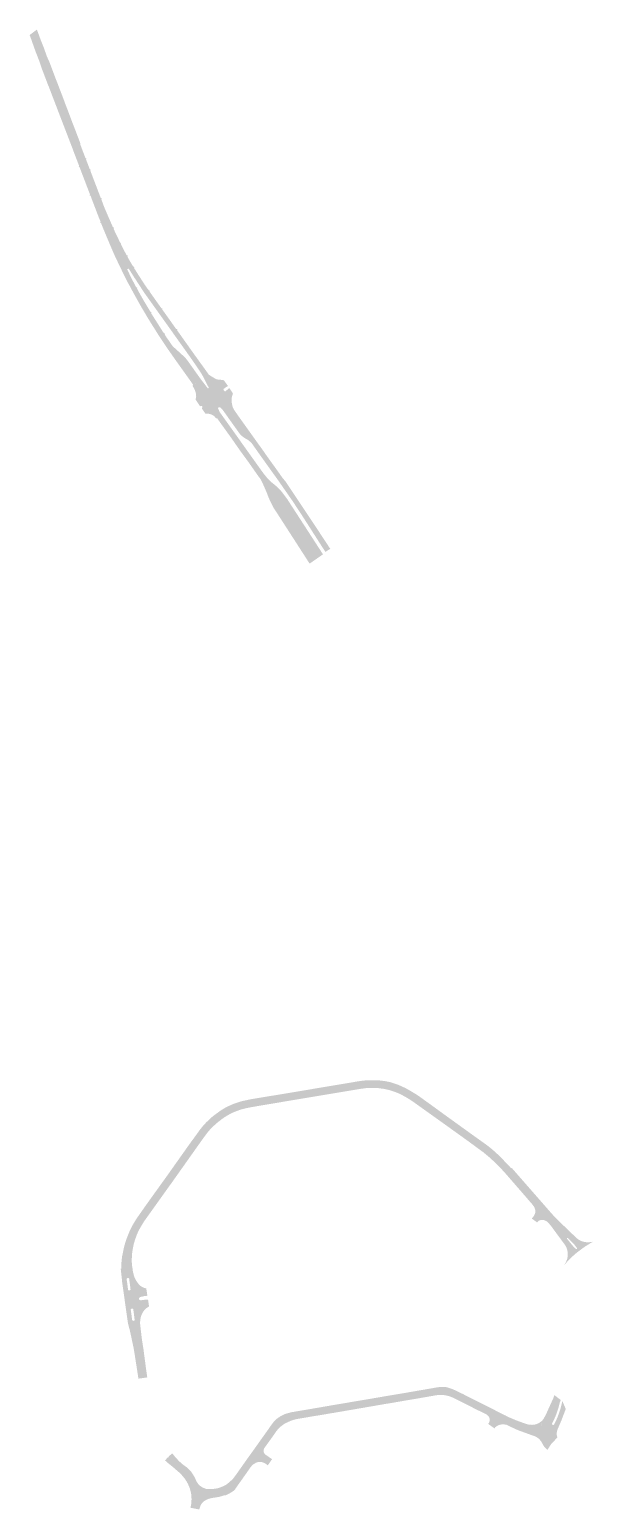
# Model space of a CAD drawing. Header units: inches. Extents: x 96691 to 101795, y 436648 to 442008.
# Drawn here: x 99539 to 99991, y 440824 to 442008 of the extents above; entities that cross this region are included whole.
import ezdxf

# ---------------------------------------------------------------- set-up
doc = ezdxf.new("R2010")
doc.units = ezdxf.units.IN
doc.header["$MEASUREMENT"] = 0

msp = doc.modelspace()

# ---------------------------------------------------------------- hatches: boundary and pattern name
for points in [[(99613.4, 441814), (99612.4, 441816.1), (99611.1, 441818.8), (99609.8, 441821.5), (99608.5, 441824.2), (99607.2, 441827), (99606, 441829.7), (99603.6, 441835.3), (99601.3, 441840.8), (99597.8, 441849.2), (99596.3, 441852.9), (99595.9, 441852.8), (99595.7, 441853.3), (99596, 441853.9), (99594.7, 441857), (99590.1, 441869), (99587.9, 441874.9), (99587.4, 441874.7), (99587.2, 441875.2), (99587.5, 441875.8), (99579.1, 441897.8), (99578.7, 441897.6), (99578.5, 441898.1), (99578.8, 441898.7), (99578.3, 441900), (99574.1, 441910.9), (99573.7, 441911.3), (99574, 441911.4), (99573.7, 441912.1), (99570.7, 441919.9), (99567.8, 441927.5), (99567.6, 441928), (99562.1, 441942.3), (99562.1, 441942.4), (99560.3, 441947), (99554.7, 441961.7), (99554.4, 441962.3), (99551.8, 441969.1), (99548.8, 441977), (99548.5, 441977.7), (99548.6, 441977.7), (99547.3, 441981.7), (99544.9, 441987.8), (99543.9, 441990.4), (99540.5, 442000), (99539.3, 442003.2), (99545.1, 442007.6), (99547.2, 442002), (99547.7, 442000.5), (99550.8, 441992.6), (99553.2, 441985.8), (99554.5, 441983), (99554.6, 441982.9), (99555.1, 441981.7), (99558.1, 441973.7), (99560.6, 441967), (99560.9, 441966.4), (99566.5, 441951.7), (99568.2, 441947), (99568.3, 441946.9), (99573.7, 441932.6), (99573.9, 441932.1), (99576.9, 441924.3), (99579.9, 441916.4), (99579.9, 441916.2), (99579.9, 441916), (99579.9, 441915.4), (99580.2, 441914.6), (99583.9, 441904.8), (99584.6, 441904.5), (99584.8, 441904), (99584.3, 441903.8), (99585.8, 441900), (99587.3, 441896), (99587.9, 441895.7), (99588.1, 441895.2), (99587.7, 441895), (99596.1, 441873), (99596.7, 441872.8), (99596.9, 441872.3), (99596.5, 441872.1), (99596.7, 441871.6), (99598.2, 441867.4), (99599.7, 441863.7), (99600.9, 441860.9), (99604.5, 441852.6), (99605.9, 441849.5), (99606.5, 441849.3), (99606.7, 441848.8), (99606.3, 441848.6), (99607.5, 441845.8), (99608.8, 441843.1), (99610.1, 441840.4), (99611.6, 441837.3), (99612.2, 441837), (99612.5, 441836.6), (99612, 441836.3), (99613.8, 441832.8), (99615.2, 441830.1), (99616.9, 441827), (99617.5, 441826.9), (99617.8, 441826.4), (99617.4, 441826.2), (99618.8, 441823.5), (99620.3, 441820.9), (99621.8, 441818.5), (99617.8, 441816.2), (99613.4, 441814)], [(99666.8, 441753.5), (99668.7, 441750.8), (99680.7, 441734.1), (99682.2, 441732), (99678.3, 441729.2), (99677.6, 441730.6), (99676.8, 441732), (99675.9, 441733.4), (99675.1, 441734.7), (99670.8, 441741), (99666.9, 441746.6), (99665.6, 441748.4), (99641.7, 441782), (99639.9, 441784.5), (99638.2, 441786.9), (99636.4, 441789.4), (99632.9, 441794.3), (99631.2, 441796.7), (99629.5, 441799.2), (99627.9, 441801.7), (99626.2, 441804.3), (99623.7, 441808.2), (99622.9, 441809.3), (99618.8, 441815.9), (99618.5, 441816.3), (99618, 441816.3), (99621.8, 441818.5), (99622.1, 441818), (99622.7, 441817.8), (99623.1, 441817.4), (99622.6, 441817.1), (99626.2, 441811.4), (99626.4, 441811.1), (99631.3, 441803.5), (99633, 441801), (99634.5, 441799.1), (99635, 441799), (99635.4, 441798.5), (99635, 441798.3), (99636.7, 441795.8), (99644.5, 441784.8), (99645.2, 441784.7), (99645.5, 441784.3), (99645.1, 441784), (99656.4, 441768.1), (99657.1, 441768), (99657.4, 441767.6), (99657, 441767.3), (99666.8, 441753.5)], [(99637.8, 441778.5), (99643.7, 441769.2), (99645.3, 441766.6), (99646.7, 441764.6), (99647.3, 441764.5), (99647.6, 441764), (99647.2, 441763.8), (99648.8, 441761.2), (99650.6, 441758.8), (99652.2, 441756.3), (99653.5, 441754.5), (99653.8, 441754.2), (99662.1, 441746.6), (99662.8, 441745.9), (99663.1, 441745.6), (99663.5, 441745.3), (99663.8, 441744.9), (99664.4, 441744.2), (99664.7, 441743.9), (99664.9, 441743.6), (99665.2, 441743.2), (99665.4, 441742.9), (99666, 441742.1), (99675.4, 441728.9), (99676.3, 441727.7), (99669.8, 441723), (99669.9, 441723.5), (99669.8, 441723.6), (99668.8, 441725.2), (99655.1, 441744.4), (99650.4, 441751.1), (99647, 441756.1), (99645.4, 441758.6), (99642, 441763.7), (99638.8, 441768.8), (99637.2, 441771.3), (99635.6, 441773.9), (99632.5, 441779), (99631, 441781.6), (99629.4, 441784.2), (99625, 441792), (99620.6, 441800), (99619.2, 441802.7), (99617.7, 441805.3), (99616.3, 441808), (99613.4, 441814), (99617.5, 441816.1), (99617.4, 441815.4), (99621.5, 441807.1), (99622.9, 441804.4), (99624.5, 441801.4), (99625.1, 441801.3), (99625.4, 441800.9), (99625, 441800.6), (99627.9, 441795.3), (99630.9, 441790.1), (99634, 441784.9), (99635.8, 441781.9), (99636.4, 441781.8), (99636.7, 441781.3), (99636.2, 441781.1), (99637.8, 441778.5)], [(99763, 441580.5), (99736.4, 441621.8), (99734.1, 441625.3), (99732.3, 441628.8), (99731.2, 441631.2), (99730.3, 441633.2), (99728.5, 441637.8), (99726.9, 441641.5), (99725.3, 441645.2), (99723.6, 441648.4), (99722.1, 441650.3), (99714.2, 441661.6), (99707.5, 441670.8), (99700.4, 441681), (99689.9, 441695.6), (99689.4, 441696.3), (99689, 441696.7), (99688.9, 441696.8), (99688.6, 441696.8), (99688.4, 441696.8), (99688.2, 441696.7), (99688, 441697), (99687.1, 441698.1), (99686.3, 441698.7), (99685.6, 441699.2), (99684, 441699.9), (99683.5, 441700.1), (99683, 441700.2), (99682.5, 441700.3), (99682.2, 441700.4), (99679.7, 441700.5), (99676.8, 441704.7), (99676.9, 441704.8), (99677, 441704.8), (99677.1, 441704.9), (99677.1, 441705), (99677.2, 441705.2), (99677.3, 441705.4), (99677.3, 441705.5), (99677.3, 441705.7), (99677.3, 441705.9), (99677.2, 441706.2), (99677, 441706.4), (99676.7, 441706.6), (99676.4, 441706.6), (99676, 441706.6), (99675.7, 441706.5), (99675.5, 441706.3), (99671.9, 441711.7), (99672, 441712.2), (99672.1, 441712.8), (99672.2, 441713.4), (99672.3, 441714), (99672.4, 441714.3), (99672.3, 441714.9), (99672.2, 441715.7), (99672.1, 441716.6), (99671.9, 441717.5), (99671.7, 441718.3), (99671.4, 441719), (99671.2, 441719.6), (99670.8, 441720.4), (99670.4, 441721.2), (99669.4, 441722.7), (99676.3, 441727.7), (99680.6, 441722), (99681.2, 441721.3), (99681.5, 441720.9), (99681.5, 441720.8), (99681.6, 441720.8), (99681.7, 441720.8), (99681.8, 441720.8), (99681.9, 441720.8), (99681.9, 441720.8), (99682, 441720.8), (99682.1, 441720.8), (99690.4, 441705.5), (99690.4, 441705.5), (99690.3, 441705.4), (99690.2, 441705.4), (99690.1, 441705.3), (99690.1, 441705.3), (99690, 441705.1), (99690, 441705.1), (99689.9, 441704.9), (99689.9, 441704.8), (99689.9, 441704.8), (99689.9, 441704.7), (99689.9, 441704.7), (99689.9, 441704.6), (99689.9, 441704.6), (99689.9, 441704.5), (99691.1, 441701.8), (99691.3, 441701.5), (99692.5, 441699.8), (99703.7, 441684.1), (99718, 441664), (99726.6, 441652), (99727.3, 441651.2), (99728, 441650.4), (99728.6, 441649.6), (99729.3, 441648.8), (99730.1, 441647.9), (99730.8, 441647.2), (99731.5, 441646.5), (99732.3, 441645.8), (99733.1, 441645.1), (99733.9, 441644.5), (99735.1, 441643.5), (99736.6, 441642.2), (99737.1, 441641.7), (99737.6, 441641.3), (99738.1, 441640.8), (99738.5, 441640.3), (99739, 441639.9), (99739.5, 441639.4), (99739.9, 441638.9), (99740.3, 441638.4), (99740.8, 441637.9), (99741.2, 441637.4), (99741.6, 441636.8), (99742, 441636.3), (99745, 441632.3), (99747.3, 441628.7), (99761.8, 441606.3), (99773.7, 441587.9), (99763, 441580.5)], [(99779.5, 441592.3), (99775.6, 441589.9), (99771.6, 441596.1), (99757.6, 441618), (99749.6, 441630.2), (99744.8, 441637.1), (99738.5, 441646.2), (99735, 441651.1), (99722.7, 441668.3), (99717.5, 441675.7), (99717.3, 441675.9), (99717.1, 441676.1), (99717, 441676.4), (99716.8, 441676.6), (99716.6, 441676.8), (99716.5, 441677), (99716.3, 441677.2), (99716.1, 441677.4), (99715.9, 441677.5), (99715.7, 441677.7), (99715.5, 441677.9), (99715.3, 441678.1), (99715.1, 441678.3), (99714.9, 441678.4), (99714.7, 441678.6), (99714.5, 441678.8), (99714.3, 441678.9), (99714.1, 441679.1), (99713.9, 441679.3), (99713.7, 441679.4), (99713.5, 441679.6), (99713.2, 441679.7), (99713, 441679.9), (99712.8, 441680), (99712.6, 441680.1), (99712.1, 441680.4), (99711.9, 441680.5), (99711.6, 441680.6), (99711.4, 441680.8), (99711.2, 441680.9), (99710.9, 441681), (99710.7, 441681.2), (99710.5, 441681.3), (99710.3, 441681.5), (99710.1, 441681.6), (99709.9, 441681.8), (99709.7, 441681.9), (99709.5, 441682.1), (99709.3, 441682.3), (99709.1, 441682.4), (99708.9, 441682.6), (99708.7, 441682.8), (99708.5, 441683), (99708.3, 441683.2), (99708.1, 441683.3), (99707.9, 441683.5), (99707.7, 441683.7), (99707.6, 441683.9), (99707.4, 441684.1), (99707.2, 441684.3), (99707.1, 441684.5), (99706.9, 441684.7), (99706.1, 441685.8), (99695.5, 441700.7), (99694.9, 441701.6), (99693.7, 441703.2), (99693.5, 441703.6), (99691.5, 441705.4), (99691.5, 441705.4), (99691.5, 441705.4), (99691.5, 441705.4), (99691.5, 441705.4), (99691.4, 441705.4), (99691.4, 441705.4), (99691.4, 441705.4), (99691.4, 441705.4), (99691.4, 441705.5), (99691.4, 441705.5), (99691.4, 441705.5), (99691.3, 441705.5), (99691.3, 441705.5), (99691.3, 441705.5), (99691.3, 441705.5), (99691.3, 441705.5), (99691.3, 441705.5), (99691.2, 441705.5), (99691.2, 441705.5), (99691.2, 441705.5), (99691.2, 441705.5), (99691.2, 441705.5), (99691.2, 441705.6), (99691.2, 441705.6), (99691.1, 441705.6), (99691.1, 441705.6), (99691.1, 441705.6), (99691.1, 441705.6), (99691.1, 441705.6), (99691.1, 441705.6), (99691, 441705.6), (99691, 441705.6), (99691, 441705.6), (99691, 441705.6), (99691, 441705.6), (99691, 441705.6), (99690.9, 441705.6), (99690.9, 441705.6), (99690.9, 441705.6), (99690.9, 441705.6), (99690.9, 441705.6), (99690.9, 441705.6), (99690.8, 441705.6), (99690.8, 441705.6), (99690.8, 441705.6), (99690.8, 441705.6), (99690.8, 441705.6), (99690.8, 441705.6), (99690.7, 441705.6), (99690.7, 441705.6), (99690.7, 441705.6), (99690.7, 441705.6), (99690.7, 441705.6), (99690.7, 441705.6), (99690.6, 441705.6), (99690.6, 441705.6), (99690.6, 441705.6), (99690.6, 441705.6), (99690.6, 441705.6), (99690.6, 441705.6), (99690.6, 441705.6), (99690.5, 441705.6), (99690.5, 441705.5), (99690.5, 441705.5), (99690.5, 441705.5), (99690.5, 441705.5), (99690.5, 441705.5), (99690.4, 441705.5), (99690.4, 441705.5), (99690.4, 441705.5), (99690.4, 441705.5), (99690.4, 441705.5), (99682.1, 441720.8), (99682.1, 441720.8), (99682.1, 441720.8), (99682.1, 441720.8), (99682.1, 441720.8), (99682.1, 441720.8), (99682.1, 441720.8), (99682.1, 441720.8), (99682.1, 441720.8), (99682.1, 441720.8), (99682.1, 441720.9), (99682.1, 441720.9), (99682.1, 441720.9), (99682.2, 441720.9), (99682.2, 441720.9), (99682.2, 441720.9), (99682.2, 441720.9), (99682.2, 441720.9), (99682.2, 441720.9), (99682.2, 441720.9), (99682.2, 441720.9), (99682.2, 441720.9), (99682.2, 441720.9), (99682.2, 441720.9), (99682.2, 441720.9), (99682.2, 441720.9), (99682.2, 441720.9), (99682.2, 441721), (99682.2, 441721), (99682.2, 441721), (99682.2, 441721), (99682.3, 441721), (99682.3, 441721), (99682.3, 441721), (99682.3, 441721), (99682.3, 441721), (99682.3, 441721), (99682.3, 441721), (99682.3, 441721), (99682.3, 441721), (99682.3, 441721), (99682.3, 441721.1), (99682.3, 441721.1), (99682.3, 441721.1), (99682.3, 441721.1), (99682.3, 441721.1), (99682.3, 441721.1), (99682.3, 441721.1), (99682.3, 441721.1), (99682.3, 441721.1), (99682.3, 441721.1), (99682.3, 441721.1), (99682.3, 441721.1), (99682.3, 441721.1), (99682.3, 441721.2), (99682.3, 441721.2), (99682.3, 441721.2), (99682.3, 441721.2), (99682.3, 441721.2), (99682.3, 441721.2), (99682.3, 441721.2), (99682.3, 441721.2), (99682.3, 441721.2), (99682.3, 441721.2), (99682.3, 441721.2), (99682.3, 441721.2), (99682.3, 441721.3), (99682.3, 441721.3), (99682.3, 441721.3), (99682.3, 441721.3), (99682.3, 441721.3), (99682.3, 441721.3), (99682.3, 441721.3), (99682.3, 441721.3), (99682.3, 441721.3), (99682.3, 441721.3), (99682.3, 441721.3), (99682.3, 441721.3), (99682.3, 441721.3), (99682.3, 441721.4), (99682.3, 441721.4), (99682.3, 441721.4), (99682.3, 441721.4), (99682.3, 441721.4), (99682.3, 441721.4), (99682.3, 441721.4), (99682.3, 441721.4), (99682.3, 441721.4), (99682.3, 441721.4), (99682.3, 441721.4), (99682.3, 441721.4), (99682.3, 441721.4), (99682.3, 441721.5), (99680.5, 441724.9), (99679.5, 441727), (99678.3, 441729.2), (99678.3, 441729.2), (99682.2, 441732), (99682.3, 441731.9), (99682.4, 441731.8), (99682.5, 441731.7), (99682.6, 441731.6), (99682.7, 441731.5), (99682.8, 441731.4), (99683, 441731.3), (99683.1, 441731.2), (99683.2, 441731.1), (99683.3, 441731), (99683.4, 441730.9), (99683.5, 441730.8), (99683.7, 441730.8), (99683.8, 441730.7), (99683.9, 441730.6), (99684, 441730.5), (99684.2, 441730.4), (99684.3, 441730.4), (99686.8, 441728.9), (99687, 441728.8), (99687.1, 441728.7), (99687.3, 441728.6), (99687.5, 441728.5), (99687.7, 441728.4), (99687.8, 441728.3), (99688, 441728.3), (99688.2, 441728.2), (99688.4, 441728.1), (99688.6, 441728), (99688.8, 441728), (99689, 441727.9), (99689.1, 441727.9), (99689.3, 441727.8), (99689.5, 441727.8), (99689.7, 441727.7), (99689.8, 441727.7), (99689.8, 441727.7), (99694.1, 441727.3), (99694.1, 441727.3), (99694.1, 441727.3), (99694.1, 441727.3), (99694.1, 441727.3), (99694.1, 441727.3), (99694.1, 441727.2), (99694.1, 441727.2), (99694.1, 441727.2), (99694.1, 441727.2), (99694.1, 441727.2), (99694.1, 441727.2), (99694.1, 441727.2), (99694.2, 441727.2), (99694.2, 441727.2), (99694.2, 441727.2), (99694.2, 441727.2), (99694.2, 441727.2), (99694.2, 441727.2), (99694.2, 441727.2), (99694.2, 441727.2), (99694.2, 441727.2), (99694.2, 441727.2), (99694.2, 441727.2), (99694.2, 441727.2), (99694.2, 441727.1), (99694.2, 441727.1), (99694.2, 441727.1), (99694.3, 441727.1), (99694.3, 441727.1), (99694.3, 441727.1), (99694.3, 441727.1), (99694.3, 441727.1), (99694.3, 441727.1), (99694.3, 441727.1), (99694.3, 441727.1), (99694.3, 441727.1), (99694.3, 441727.1), (99694.3, 441727.1), (99694.3, 441727.1), (99694.3, 441727.1), (99694.4, 441727.1), (99694.4, 441727.1), (99694.4, 441727.1), (99694.4, 441727.1), (99694.4, 441727.1), (99694.4, 441727.1), (99694.4, 441727.1), (99694.4, 441727.1), (99694.4, 441727.1), (99694.4, 441727.1), (99694.4, 441727.1), (99694.4, 441727.1), (99694.4, 441727.1), (99694.5, 441727.1), (99694.5, 441727.1), (99694.5, 441727.1), (99694.5, 441727.1), (99694.5, 441727.1), (99694.5, 441727.1), (99697.8, 441722.5), (99695.5, 441721.1), (99694.3, 441720.2), (99694.3, 441720.2), (99694.3, 441720.2), (99694.3, 441720.2), (99694.3, 441720.2), (99694.3, 441720.2), (99694.3, 441720.2), (99694.3, 441720.2), (99694.3, 441720.2), (99694.2, 441720.2), (99694.2, 441720.2), (99694.2, 441720.2), (99694.2, 441720.2), (99694.2, 441720.2), (99694.2, 441720.2), (99694.2, 441720.1), (99694.2, 441720.1), (99694.2, 441720.1), (99694.2, 441720.1), (99694.2, 441720.1), (99694.2, 441720.1), (99694.2, 441720.1), (99694.2, 441720.1), (99694.2, 441720.1), (99694.2, 441720.1), (99694.2, 441720.1), (99694.2, 441720.1), (99694.2, 441720.1), (99694.2, 441720.1), (99694.2, 441720.1), (99694.2, 441720), (99694.1, 441720), (99694.1, 441720), (99694.1, 441720), (99694.1, 441720), (99694.1, 441720), (99694.1, 441720), (99694.1, 441720), (99694.1, 441720), (99694.1, 441720), (99694.1, 441720), (99694.1, 441720), (99694.1, 441720), (99694.1, 441720), (99694.1, 441719.9), (99694.1, 441719.9), (99694.1, 441719.9), (99694.1, 441719.9), (99694.1, 441719.9), (99694.1, 441719.9), (99694.1, 441719.9), (99694.1, 441719.9), (99694.1, 441719.9), (99694.1, 441719.9), (99694.1, 441719.9), (99694.1, 441719.9), (99694.1, 441719.9), (99694.1, 441719.9), (99694.1, 441719.8), (99694.1, 441719.8), (99694.1, 441719.8), (99694.1, 441719.8), (99694.1, 441719.8), (99694.1, 441719.8), (99694.1, 441719.8), (99694.1, 441719.8), (99694.1, 441719.8), (99694.1, 441719.8), (99694.1, 441719.8), (99694.1, 441719.8), (99694.1, 441719.8), (99694.1, 441719.7), (99694.1, 441719.7), (99694.1, 441719.7), (99694.1, 441719.7), (99694.1, 441719.7), (99694.1, 441719.7), (99694.1, 441719.7), (99694.1, 441719.7), (99694.1, 441719.7), (99694.1, 441719.7), (99694.1, 441719.7), (99694.1, 441719.7), (99694.1, 441719.7), (99694.1, 441719.6), (99694.1, 441719.6), (99694.2, 441719.6), (99694.2, 441719.6), (99694.2, 441719.6), (99694.2, 441719.6), (99694.2, 441719.6), (99694.2, 441719.6), (99694.2, 441719.6), (99694.2, 441719.6), (99694.2, 441719.6), (99694.2, 441719.6), (99694.2, 441719.6), (99694.2, 441719.6), (99694.2, 441719.6), (99694.2, 441719.6), (99694.2, 441719.5), (99694.5, 441719.1), (99695, 441718.5), (99695, 441718.5), (99695, 441718.5), (99695, 441718.5), (99695, 441718.4), (99695, 441718.4), (99695, 441718.4), (99695, 441718.4), (99695, 441718.4), (99695, 441718.4), (99695, 441718.4), (99695, 441718.4), (99695, 441718.4), (99695, 441718.4), (99695, 441718.4), (99695, 441718.4), (99695, 441718.4), (99695, 441718.4), (99695, 441718.4), (99695.1, 441718.4), (99695.1, 441718.4), (99695.1, 441718.3), (99695.1, 441718.3), (99695.1, 441718.3), (99695.1, 441718.3), (99695.1, 441718.3), (99695.1, 441718.3), (99695.1, 441718.3), (99695.1, 441718.3), (99695.1, 441718.3), (99695.1, 441718.3), (99695.1, 441718.3), (99695.1, 441718.3), (99695.1, 441718.3), (99695.1, 441718.3), (99695.1, 441718.3), (99695.2, 441718.3), (99695.2, 441718.3), (99695.2, 441718.3), (99695.2, 441718.3), (99695.2, 441718.3), (99695.2, 441718.3), (99695.2, 441718.3), (99695.2, 441718.3), (99695.2, 441718.3), (99695.2, 441718.3), (99695.2, 441718.3), (99695.2, 441718.3), (99695.2, 441718.3), (99695.2, 441718.3), (99695.3, 441718.2), (99695.3, 441718.2), (99695.3, 441718.2), (99695.3, 441718.2), (99695.3, 441718.2), (99695.3, 441718.2), (99695.3, 441718.2), (99695.3, 441718.2), (99695.3, 441718.2), (99695.3, 441718.2), (99695.3, 441718.2), (99695.3, 441718.2), (99695.3, 441718.2), (99695.3, 441718.2), (99695.4, 441718.2), (99695.4, 441718.2), (99695.4, 441718.2), (99695.4, 441718.2), (99695.4, 441718.2), (99695.4, 441718.2), (99695.4, 441718.2), (99695.4, 441718.2), (99695.4, 441718.2), (99695.4, 441718.2), (99695.4, 441718.2), (99695.4, 441718.2), (99695.4, 441718.2), (99695.5, 441718.2), (99695.5, 441718.2), (99695.5, 441718.2), (99695.5, 441718.2), (99695.5, 441718.3), (99695.5, 441718.3), (99695.5, 441718.3), (99695.5, 441718.3), (99695.5, 441718.3), (99695.5, 441718.3), (99695.5, 441718.3), (99695.5, 441718.3), (99695.5, 441718.3), (99695.5, 441718.3), (99695.5, 441718.3), (99695.6, 441718.3), (99695.6, 441718.3), (99695.6, 441718.3), (99695.6, 441718.3), (99695.6, 441718.3), (99695.6, 441718.3), (99695.6, 441718.3), (99695.6, 441718.3), (99695.6, 441718.3), (99695.6, 441718.3), (99695.6, 441718.3), (99695.6, 441718.3), (99695.6, 441718.3), (99695.6, 441718.3), (99695.6, 441718.3), (99695.6, 441718.3), (99695.7, 441718.3), (99695.7, 441718.3), (99696.8, 441719.2), (99698.9, 441720.9), (99701.7, 441716.6), (99700.8, 441713.2), (99700.8, 441712.9), (99700.8, 441712.5), (99700.8, 441712.2), (99700.7, 441711.9), (99700.7, 441711.5), (99700.7, 441711.2), (99700.7, 441710.9), (99700.7, 441710.5), (99700.8, 441710.2), (99700.8, 441709.9), (99700.8, 441709.6), (99700.8, 441709.2), (99700.9, 441708.9), (99700.9, 441708.6), (99701.4, 441706.2), (99701.5, 441706), (99701.6, 441705.8), (99701.6, 441705.6), (99701.7, 441705.4), (99701.8, 441705.2), (99701.9, 441705), (99702, 441704.8), (99702.1, 441704.6), (99702.2, 441704.4), (99702.3, 441704.2), (99702.4, 441704), (99702.5, 441703.8), (99702.6, 441703.6), (99702.7, 441703.4), (99702.8, 441703.2), (99703, 441703), (99703.1, 441702.8), (99703.2, 441702.6), (99703.3, 441702.4), (99703.5, 441702.2), (99705.4, 441699.5), (99714.3, 441687), (99726.4, 441670.1), (99727.4, 441668.6), (99735.2, 441657.7), (99738, 441653.8), (99739.7, 441651.4), (99740.1, 441650.8), (99740.6, 441650.1), (99741, 441649.5), (99741.5, 441648.9), (99742, 441648.3), (99742.4, 441647.8), (99742.9, 441647.2), (99743.5, 441646.6), (99777.2, 441595.9), (99778.2, 441594.2), (99779.5, 441592.4), (99779.5, 441592.3)], [(99653.7, 441086.6), (99648.6, 441090.2), (99661.4, 441108.3), (99668.7, 441118.6), (99671.6, 441122.5), (99675.1, 441127.4), (99678.2, 441131.3), (99679.9, 441133.1), (99682, 441135.2), (99683.9, 441137), (99685.9, 441138.7), (99687.9, 441140.2), (99690, 441141.7), (99691.9, 441143.1), (99694, 441144.4), (99695.9, 441145.5), (99698.1, 441146.6), (99700.9, 441147.9), (99703.8, 441149), (99706.8, 441150), (99709.7, 441150.8), (99712.6, 441151.4), (99715.8, 441152.1), (99719.4, 441152.7), (99726.1, 441153.8), (99760.3, 441159.5), (99760.3, 441159.5), (99797.9, 441165.8), (99801.2, 441166.4), (99804, 441166.8), (99806.6, 441167.1), (99810.1, 441167.4), (99812.4, 441167.4), (99814.4, 441167.4), (99815.8, 441167.4), (99819.7, 441167.1), (99823.6, 441166.6), (99827.4, 441165.8), (99831.1, 441164.6), (99833.8, 441163.7), (99836.7, 441162.4), (99839.5, 441161.1), (99842.1, 441159.7), (99844.8, 441158.1), (99847.3, 441156.6), (99849.8, 441155), (99858, 441149.1), (99872.3, 441138.7), (99892.4, 441124.2), (99904.3, 441115.7), (99900.6, 441110.6), (99888.9, 441119.2), (99868.6, 441133.8), (99852.5, 441145.3), (99847.2, 441149.1), (99843.7, 441151.5), (99840.6, 441153.4), (99837.6, 441155.1), (99834.4, 441156.7), (99831, 441158.1), (99827.7, 441159.2), (99825.3, 441159.8), (99822, 441160.5), (99819.6, 441160.8), (99816.6, 441161.2), (99815.2, 441161.2), (99813.1, 441161.2), (99811.2, 441161.2), (99807.8, 441161), (99804.1, 441160.5), (99802.7, 441160.3), (99761.3, 441153.4), (99721, 441146.6), (99714.8, 441145.5), (99712.3, 441145), (99709.9, 441144.4), (99708, 441143.9), (99705.8, 441143.1), (99701.5, 441141.4), (99699.3, 441140.3), (99697.2, 441139.1), (99694.8, 441137.6), (99693.2, 441136.5), (99691.4, 441135.1), (99689.6, 441133.7), (99687.7, 441132), (99686.1, 441130.6), (99684.4, 441128.9), (99683.2, 441127.6), (99682, 441126.3), (99680.7, 441124.6), (99678.5, 441121.6), (99676.9, 441119.4), (99653.7, 441086.6)], [(99820.9, 440908), (99782, 440901.3), (99778.8, 440900.8), (99777.6, 440900.6), (99775.5, 440900.2), (99770.6, 440899.4), (99765.1, 440898.5), (99761.6, 440897.9), (99754.5, 440896.7), (99752.5, 440896.3), (99752, 440896.2), (99751.5, 440896.1), (99750.9, 440895.9), (99750.4, 440895.8), (99749.8, 440895.6), (99749.3, 440895.4), (99748.8, 440895.3), (99748.3, 440895.1), (99747.7, 440894.9), (99747.2, 440894.7), (99746.7, 440894.4), (99746.2, 440894.2), (99745.7, 440894), (99745.2, 440893.7), (99744.8, 440893.5), (99744.5, 440893.4), (99744.1, 440893.2), (99743.8, 440893), (99743.5, 440892.9), (99743.1, 440892.7), (99742.8, 440892.5), (99742.5, 440892.3), (99742.2, 440892.1), (99741.9, 440891.9), (99741.6, 440891.7), (99741.2, 440891.4), (99740.9, 440891.2), (99740.6, 440891), (99740.4, 440890.8), (99740.1, 440890.5), (99739.8, 440890.3), (99739.5, 440890), (99739.2, 440889.8), (99738.9, 440889.5), (99738.7, 440889.2), (99738.4, 440889), (99738.1, 440888.7), (99737.8, 440888.4), (99737.6, 440888.1), (99737.3, 440887.8), (99737.1, 440887.4), (99736.8, 440887.1), (99736.6, 440886.8), (99736.3, 440886.5), (99736.1, 440886.2), (99734.6, 440884), (99729.8, 440877.3), (99727.7, 440874.4), (99727.1, 440873.5), (99726.9, 440873.3), (99726.7, 440872.9), (99726.5, 440872.6), (99726.4, 440872.1), (99726.3, 440871.8), (99726.3, 440871.4), (99726.3, 440871), (99726.3, 440870.7), (99726.3, 440870.3), (99726.4, 440869.9), (99726.6, 440869.6), (99726.7, 440869.2), (99726.9, 440868.9), (99727.1, 440868.6), (99727.4, 440868.4), (99727.7, 440868), (99732.2, 440864.8), (99733, 440864.3), (99729.6, 440859.4), (99728.5, 440860.2), (99727.5, 440860.9), (99726.9, 440861.2), (99726.3, 440861.5), (99725.6, 440861.7), (99725, 440861.9), (99724.4, 440862), (99723.8, 440862.1), (99723.2, 440862.1), (99722.5, 440862.1), (99721.8, 440862), (99721.1, 440861.8), (99720.4, 440861.6), (99719.8, 440861.3), (99719.2, 440860.9), (99718.6, 440860.5), (99718.1, 440860.2), (99717.7, 440859.9), (99717.3, 440859.5), (99717, 440859.2), (99716.6, 440858.8), (99716.3, 440858.4), (99715.5, 440857.4), (99712.5, 440853.1), (99707.9, 440846.6), (99704.3, 440841.5), (99704.1, 440841.2), (99703.9, 440841), (99703.7, 440840.7), (99703.6, 440840.4), (99703.5, 440840.2), (99703.3, 440839.9), (99703.1, 440839.7), (99702.9, 440839.5), (99702.4, 440839.1), (99701.8, 440838.7), (99701.3, 440838.4), (99700.8, 440838), (99700.3, 440837.7), (99699.7, 440837.4), (99699.3, 440837.1), (99698.6, 440836.7), (99697.8, 440836.3), (99697, 440836), (99696.6, 440835.7), (99696, 440835.5), (99695.7, 440835.4), (99695.5, 440835.4), (99695.1, 440835.4), (99694.5, 440835.3), (99694, 440835.2), (99692.7, 440834.7), (99692.2, 440834.6), (99691.8, 440834.5), (99691.3, 440834.3), (99690.8, 440834.2), (99690.3, 440834.1), (99689.8, 440834), (99688.7, 440833.8), (99685.8, 440833.4), (99685.4, 440833.3), (99684.9, 440833.2), (99684.3, 440833.1), (99683.8, 440833), (99683.3, 440832.8), (99682.8, 440832.7), (99682.2, 440832.5), (99681.9, 440832.4), (99680.4, 440831.8), (99679.9, 440831.5), (99679.5, 440831.2), (99679, 440830.9), (99678.5, 440830.6), (99678.1, 440830.2), (99677.6, 440829.7), (99677, 440829.1), (99676.7, 440828.6), (99676.3, 440828.1), (99676, 440827.4), (99675.7, 440826.8), (99675.4, 440826), (99674.8, 440824.1), (99667.8, 440825.5), (99667.9, 440826), (99668, 440826.5), (99668.1, 440826.9), (99668.2, 440827.4), (99668.3, 440827.9), (99668.4, 440828.3), (99668.4, 440828.8), (99668.5, 440829.3), (99668.5, 440829.7), (99668.6, 440830.2), (99668.6, 440830.7), (99668.6, 440831.1), (99668.6, 440831.6), (99668.7, 440832.1), (99668.7, 440832.6), (99668.6, 440833), (99668.6, 440833.5), (99668.6, 440834), (99668.6, 440834.4), (99668.5, 440834.9), (99668.5, 440835.4), (99668.4, 440835.8), (99668.4, 440836.3), (99668.3, 440836.8), (99668.2, 440837.2), (99668.1, 440837.7), (99668, 440838.2), (99667.9, 440838.6), (99667.8, 440839.1), (99667.7, 440839.5), (99667.5, 440840), (99667.4, 440840.4), (99667.3, 440840.9), (99667.1, 440841.3), (99666.9, 440841.8), (99666.8, 440842.2), (99666.6, 440842.7), (99666.4, 440843.1), (99666.2, 440843.5), (99666, 440844), (99665.8, 440844.4), (99665.6, 440844.8), (99665.4, 440845.3), (99665.1, 440845.7), (99664.9, 440846.2), (99664.6, 440846.6), (99664.3, 440847.1), (99664, 440847.5), (99663.8, 440847.9), (99663.5, 440848.4), (99663.1, 440848.8), (99662.8, 440849.2), (99662.2, 440850), (99661.2, 440851.2), (99660.2, 440852.3), (99658.8, 440853.7), (99653.8, 440858), (99649.5, 440861.5), (99647.5, 440863.3), (99649.7, 440865.8), (99650, 440865.8), (99650.3, 440865.8), (99650.5, 440866.1), (99650.5, 440866.4), (99650.4, 440866.6), (99653.3, 440868.9), (99653.7, 440868.4), (99654.4, 440867.6), (99655, 440866.8), (99655.7, 440866), (99656.2, 440865.5), (99656.7, 440864.9), (99657.1, 440864.4), (99657.6, 440863.9), (99658.1, 440863.3), (99658.6, 440862.8), (99659.1, 440862.3), (99659.7, 440861.9), (99660.2, 440861.4), (99660.7, 440860.9), (99661.3, 440860.4), (99661.8, 440860), (99662.4, 440859.6), (99663, 440859.1), (99663.5, 440858.7), (99663.8, 440858.5), (99664.1, 440858.3), (99664.4, 440858.1), (99664.7, 440857.9), (99665, 440857.7), (99665.3, 440857.4), (99665.5, 440857.2), (99665.8, 440857), (99666.1, 440856.7), (99666.3, 440856.5), (99666.6, 440856.2), (99666.8, 440856), (99667.1, 440855.7), (99667.3, 440855.5), (99667.6, 440855.2), (99667.8, 440854.9), (99668, 440854.7), (99668.3, 440854.4), (99668.5, 440854.1), (99668.7, 440853.8), (99668.9, 440853.5), (99669.1, 440853.2), (99669.3, 440852.9), (99669.5, 440852.6), (99669.7, 440852.3), (99669.9, 440852), (99670.1, 440851.7), (99670.2, 440851.4), (99670.4, 440851.1), (99670.6, 440850.8), (99671, 440850), (99671.1, 440849.8), (99671.9, 440848.2), (99672.3, 440847.3), (99672.4, 440847), (99672.6, 440846.6), (99672.8, 440846.3), (99672.9, 440846.1), (99672.9, 440846.1), (99673.3, 440845.5), (99673.7, 440844.9), (99674.1, 440844.4), (99674.6, 440843.8), (99675.1, 440843.3), (99675.6, 440842.9), (99676, 440842.6), (99676.3, 440842.4), (99676.6, 440842.2), (99677, 440842), (99677.3, 440841.8), (99677.7, 440841.6), (99678, 440841.5), (99678.4, 440841.2), (99678.9, 440841.1), (99679.3, 440840.9), (99679.9, 440840.7), (99680.5, 440840.5), (99681.1, 440840.4), (99681.2, 440840.4), (99681.8, 440840.4), (99682.5, 440840.4), (99683.1, 440840.4), (99683.8, 440840.4), (99684.4, 440840.4), (99685, 440840.4), (99685.1, 440840.4), (99685.2, 440840.4), (99685.2, 440840.4), (99685.2, 440840.4), (99688.2, 440840.8), (99688.7, 440840.9), (99689.1, 440841), (99689.6, 440841.1), (99690.1, 440841.2), (99690.6, 440841.4), (99691, 440841.5), (99691.3, 440841.6), (99692, 440841.8), (99692.6, 440842.1), (99693.2, 440842.3), (99694, 440842.7), (99694.8, 440843.1), (99695.5, 440843.5), (99696.1, 440843.8), (99696.6, 440844.1), (99697.1, 440844.5), (99697.5, 440844.8), (99698, 440845.2), (99698.5, 440845.6), (99698.9, 440846), (99699.4, 440846.4), (99699.8, 440846.8), (99700.3, 440847.2), (99700.7, 440847.6), (99701.1, 440848), (99701.5, 440848.4), (99701.9, 440848.8), (99702.2, 440849.3), (99702.6, 440849.7), (99702.9, 440850.2), (99703.3, 440850.6), (99704.6, 440852.4), (99713.4, 440864.9), (99717, 440869.9), (99721.7, 440876.5), (99722.3, 440877.4), (99724.8, 440880.9), (99729.6, 440887.6), (99731.3, 440890.1), (99733.2, 440892.7), (99733.4, 440893), (99733.6, 440893.3), (99733.9, 440893.6), (99734.1, 440893.9), (99734.4, 440894.2), (99734.6, 440894.4), (99734.9, 440894.7), (99735.1, 440895), (99735.4, 440895.3), (99735.7, 440895.5), (99736, 440895.8), (99736.2, 440896.1), (99736.5, 440896.3), (99736.8, 440896.6), (99737.1, 440896.8), (99737.4, 440897), (99737.7, 440897.3), (99738, 440897.5), (99738.3, 440897.7), (99738.7, 440897.9), (99739.3, 440898.4), (99739.7, 440898.6), (99740.1, 440898.8), (99740.5, 440899), (99740.8, 440899.2), (99741.2, 440899.4), (99741.6, 440899.6), (99742, 440899.8), (99742.4, 440900), (99742.8, 440900.2), (99743.2, 440900.3), (99743.6, 440900.5), (99744.1, 440900.7), (99745, 440900.9), (99745.9, 440901.2), (99746.9, 440901.4), (99747.8, 440901.7), (99748.7, 440901.9), (99749.7, 440902), (99750.6, 440902.2), (99760.7, 440903.9), (99776.9, 440906.7), (99780.9, 440907.4), (99819.9, 440914), (99823.7, 440914.7), (99832.9, 440916.2), (99841.7, 440917.7), (99846.8, 440918.6), (99854.4, 440919.9), (99857.1, 440920.4), (99864.2, 440921.6), (99864.8, 440921.7), (99865.5, 440921.8), (99866.1, 440921.9), (99866.8, 440921.9), (99867.4, 440922), (99868.1, 440922), (99869.6, 440922), (99870.5, 440922), (99871.4, 440922), (99871.7, 440921.9), (99872, 440921.9), (99872.2, 440921.9), (99872.4, 440921.8), (99872.7, 440921.8), (99872.9, 440921.7), (99873.2, 440921.7), (99873.4, 440921.6), (99873.6, 440921.5), (99873.9, 440921.5), (99874.1, 440921.4), (99874.3, 440921.3), (99875.6, 440920.9), (99876.7, 440920.5), (99877.7, 440920.1), (99878.8, 440919.6), (99879.8, 440919.2), (99880.8, 440918.7), (99881.8, 440918.2), (99882.8, 440917.7), (99885.7, 440916.3), (99889, 440914.6), (99895.9, 440911.1), (99896.7, 440910.7), (99904, 440907), (99910, 440904), (99917.1, 440900.4), (99917.3, 440900.3), (99919.8, 440899.1), (99921.4, 440898.2), (99923, 440897.5), (99924.7, 440896.8), (99926.3, 440896.1), (99928, 440895.4), (99930.1, 440894.6), (99930.8, 440894.4), (99931.8, 440894), (99935.1, 440892.8), (99935.1, 440892.8), (99935.4, 440892.7), (99935.8, 440892.6), (99936.3, 440892.4), (99936.9, 440892.2), (99937.4, 440892.1), (99938, 440892), (99938.5, 440891.9), (99939, 440891.8), (99940, 440891.8), (99940.3, 440891.8), (99940.7, 440891.7), (99941.1, 440891.8), (99941.5, 440891.8), (99941.9, 440891.8), (99942.2, 440891.9), (99942.6, 440891.9), (99943, 440892), (99943.4, 440892.1), (99943.7, 440892.2), (99944.1, 440892.3), (99944.5, 440892.4), (99945, 440892.7), (99945.4, 440892.8), (99945.8, 440893), (99946.1, 440893.2), (99946.5, 440893.4), (99946.8, 440893.6), (99947.2, 440893.9), (99947.5, 440894.1), (99947.8, 440894.4), (99948.2, 440894.6), (99948.5, 440894.9), (99948.8, 440895.2), (99949.1, 440895.5), (99949.3, 440895.9), (99949.6, 440896.2), (99949.8, 440896.4), (99950.1, 440896.8), (99950.6, 440897.8), (99950.8, 440897.7), (99949, 440893.7), (99948, 440891.5), (99947.9, 440891), (99947.8, 440890.7), (99947.7, 440890.4), (99947.6, 440890.1), (99947.5, 440889.8), (99947.4, 440889.5), (99947.4, 440889.2), (99947.3, 440888.9), (99947.2, 440888.6), (99947.2, 440888.3), (99947.1, 440888), (99947.1, 440887.7), (99947.1, 440887.4), (99947, 440887.1), (99947, 440886.8), (99947, 440883.7), (99947, 440883.3), (99947.1, 440882.8), (99947.1, 440882.3), (99947.2, 440881.8), (99947.3, 440881.3), (99947.4, 440881), (99947.7, 440879.9), (99948, 440879.1), (99948.2, 440878.3), (99948.5, 440877.6), (99948, 440878.5), (99947.7, 440879), (99947.5, 440879.2), (99947.2, 440879.5), (99947, 440879.8), (99946.8, 440880.1), (99946.5, 440880.3), (99946.3, 440880.6), (99946, 440880.8), (99945.7, 440881), (99945.4, 440881.2), (99945, 440881.5), (99944.7, 440881.7), (99944.4, 440881.9), (99944, 440882.1), (99943.7, 440882.3), (99943.3, 440882.5), (99941.9, 440883), (99936.6, 440884.9), (99935.3, 440885.4), (99935.3, 440885.4), (99931.6, 440886.7), (99927.6, 440888.3), (99927.3, 440888.5), (99923.8, 440890.1), (99920.6, 440891.7), (99920.6, 440891.7), (99920.6, 440891.7), (99920.6, 440891.7), (99920.2, 440891.8), (99919.9, 440891.9), (99919.6, 440891.9), (99919.3, 440892), (99919, 440892), (99918.6, 440892.1), (99918.3, 440892.1), (99918, 440892.1), (99917.7, 440892.1), (99917.3, 440892.1), (99917, 440892.1), (99916.7, 440892.1), (99916.3, 440892.1), (99916, 440892), (99915.7, 440891.9), (99915.4, 440891.9), (99915.1, 440891.8), (99914.7, 440891.7), (99914.4, 440891.6), (99914.1, 440891.5), (99913.8, 440891.4), (99913.5, 440891.2), (99913.2, 440891.1), (99912.8, 440890.9), (99912.5, 440890.7), (99912.2, 440890.4), (99911.9, 440890.1), (99911.5, 440889.9), (99911.2, 440889.6), (99911, 440889.3), (99910.7, 440888.9), (99905.7, 440892.5), (99906.3, 440893.5), (99906.5, 440893.8), (99906.6, 440894.1), (99906.7, 440894.4), (99906.8, 440894.7), (99906.9, 440894.9), (99906.9, 440895.2), (99906.9, 440895.6), (99906.9, 440895.9), (99906.9, 440896.2), (99906.9, 440896.5), (99906.8, 440896.8), (99906.7, 440897.1), (99906.6, 440897.3), (99906.5, 440897.6), (99906.4, 440897.9), (99906.2, 440898.2), (99906, 440898.5), (99905.9, 440898.7), (99905.6, 440899), (99905.4, 440899.2), (99905.1, 440899.5), (99904.8, 440899.7), (99904.6, 440899.9), (99903.2, 440900.6), (99900.6, 440901.9), (99899.6, 440902.4), (99898, 440903.2), (99894.9, 440904.7), (99893.4, 440905.5), (99893.1, 440905.7), (99886.3, 440909.1), (99885, 440909.8), (99883.6, 440910.5), (99882.4, 440911.1), (99882, 440911.3), (99879.8, 440912.4), (99878.6, 440913), (99878.1, 440913.3), (99877.5, 440913.5), (99877, 440913.7), (99876.5, 440913.9), (99876, 440914.1), (99875.5, 440914.3), (99874.9, 440914.5), (99874.4, 440914.7), (99873.9, 440914.8), (99872.7, 440915.1), (99872, 440915.3), (99871.4, 440915.4), (99870.7, 440915.5), (99869.9, 440915.6), (99869.4, 440915.6), (99868.9, 440915.7), (99868.4, 440915.7), (99867.9, 440915.7), (99867.4, 440915.7), (99866.9, 440915.6), (99866.4, 440915.6), (99865.9, 440915.6), (99865.4, 440915.5), (99864.9, 440915.5), (99864.4, 440915.4), (99863.9, 440915.4), (99863.4, 440915.3), (99858.3, 440914.4), (99855.5, 440913.9), (99847.9, 440912.6), (99843.1, 440911.8), (99825.8, 440908.8), (99824.8, 440908.7), (99820.9, 440908)], [(99960.5, 440885.1), (99960.5, 440884.3), (99960.5, 440883.5), (99960.7, 440882.7), (99960.9, 440881.9), (99961, 440881.7), (99956, 440876.4), (99953, 440871.7), (99952, 440872.7), (99951.8, 440872.9), (99951.6, 440873.1), (99951.4, 440873.3), (99951.2, 440873.5), (99951, 440873.7), (99950.8, 440874), (99950.6, 440874.2), (99950.4, 440874.4), (99950.3, 440874.7), (99950.1, 440874.9), (99949.9, 440875.1), (99949.8, 440875.4), (99949.6, 440875.6), (99949.5, 440875.9), (99948.5, 440877.6), (99948.2, 440878.3), (99948, 440879.1), (99947.7, 440879.9), (99947.4, 440881), (99947.4, 440881.2), (99947.3, 440881.4), (99947.3, 440881.7), (99947.2, 440881.9), (99947.2, 440882.2), (99947.1, 440882.4), (99947.1, 440882.7), (99947.1, 440882.9), (99947, 440883.2), (99947, 440883.4), (99947, 440883.7), (99947, 440886.8), (99947, 440887.1), (99947.1, 440887.4), (99947.1, 440887.7), (99947.1, 440888), (99947.2, 440888.3), (99947.2, 440888.6), (99947.3, 440888.9), (99947.4, 440889.2), (99947.4, 440889.5), (99947.5, 440889.8), (99947.6, 440890.1), (99947.7, 440890.4), (99947.8, 440890.7), (99947.9, 440891), (99948, 440891.3), (99948.1, 440891.5), (99949, 440893.7), (99950.8, 440897.7), (99950.6, 440897.8), (99951.1, 440898.6), (99951.5, 440899.4), (99951.9, 440900.2), (99952.3, 440901.1), (99953.1, 440902.9), (99956, 440909.3), (99956.5, 440910.4), (99957.4, 440912.4), (99957.6, 440912.8), (99957.7, 440913.1), (99957.9, 440913.5), (99958, 440913.8), (99958.1, 440914.2), (99958.2, 440914.5), (99958.3, 440914.9), (99958.5, 440915.4), (99958.5, 440915.6), (99963.8, 440911.5), (99963.7, 440911.5), (99963.4, 440911), (99962.8, 440909.4), (99962.8, 440909.3), (99961.8, 440905.4), (99960.9, 440902.5), (99959.9, 440899.7), (99958.7, 440896.9), (99958, 440895.3), (99957.1, 440893.7), (99956.9, 440893.2), (99956.6, 440892.7), (99956.6, 440892.6), (99956.6, 440892.4), (99956.6, 440892.3), (99956.6, 440892.2), (99956.7, 440892.1), (99956.8, 440892), (99957.5, 440891.7), (99957.6, 440891.6), (99957.7, 440891.6), (99957.8, 440891.6), (99957.9, 440891.7), (99958, 440891.7), (99958.1, 440891.8), (99958.2, 440891.9), (99958.7, 440892.8), (99958.9, 440893.2), (99959.2, 440893.7), (99959.4, 440894.1), (99959.6, 440894.5), (99961.4, 440898.7), (99962.4, 440901.6), (99963.4, 440904.4), (99963.9, 440906.4), (99964.5, 440908.9), (99964.9, 440910.7), (99964.9, 440910.9), (99967.7, 440904.4), (99967.4, 440903.7), (99966.5, 440901.4), (99965.4, 440898.5), (99964.1, 440895.1), (99961.7, 440889.5), (99961.1, 440888.1), (99960.7, 440886.7), (99960.5, 440885.8), (99960.5, 440885.1)]]:
    msp.add_hatch(color=256).paths.add_polyline_path(points, flags=0)
h = msp.add_hatch(color=256)
h.paths.add_polyline_path([(99925.3, 441096.3), (99956.5, 441060.6), (99959.6, 441057.2), (99960.2, 441056.6), (99973.6, 441043.7), (99975.2, 441042.1), (99975.5, 441041.8), (99976.7, 441040.8), (99977.8, 441040), (99979.1, 441039.2), (99980.5, 441038.6), (99981.9, 441038.2), (99983.2, 441037.9), (99984.6, 441037.8), (99986.1, 441037.8), (99987.6, 441037.9), (99989.1, 441038.1), (99990.5, 441038.6), (99987.6, 441037.2), (99983.3, 441034.5), (99979, 441031.4), (99975.4, 441028.6), (99970.8, 441024.4), (99966.1, 441019.2), (99966.7, 441020.1), (99967.5, 441021.3), (99968.1, 441022.6), (99968.7, 441024), (99969, 441025.5), (99969.3, 441026.9), (99969.3, 441028.4), (99969.2, 441029.8), (99968.9, 441031.3), (99968.5, 441032.7), (99968.2, 441033.7), (99967.7, 441034.6), (99966.4, 441036.5), (99966.4, 441036.5), (99956.2, 441050.4), (99954.9, 441052), (99953.4, 441053.6), (99952.4, 441054.5), (99951.1, 441055.2), (99949.7, 441055.6), (99948.4, 441055.7), (99947, 441055.4), (99946, 441054.9), (99945.2, 441054.2), (99944.7, 441053.7), (99940.5, 441056.7), (99942, 441058.6), (99942.5, 441059.4), (99942.9, 441060.2), (99943.2, 441061.2), (99943.3, 441062.1), (99943.3, 441063.1), (99943.2, 441063.9), (99942.9, 441064.9), (99942.6, 441065.7), (99942.1, 441066.5), (99940.9, 441068), (99940.9, 441068.1), (99932.7, 441077.6), (99922.1, 441089.8), (99919.4, 441092.9), (99917.9, 441094.6), (99913.2, 441099.5), (99911, 441101.7), (99908.8, 441103.7), (99906.4, 441105.9), (99904, 441107.9), (99901.6, 441109.9), (99900.6, 441110.6), (99904.3, 441115.7), (99908.1, 441112.7), (99911, 441110.2), (99913.7, 441107.7), (99916.2, 441105.2), (99919.3, 441102), (99922, 441099.2), (99924.1, 441096.9), (99924.4, 441097.2), (99925.3, 441096.3)], flags=0)
h.paths.add_polyline_path([(99970.5, 441040.1), (99969.3, 441041.3), (99968.8, 441041.3), (99968.6, 441040.7), (99969.7, 441039.3), (99970.9, 441037.8), (99973.2, 441035), (99973.8, 441034.2), (99974.6, 441033.5), (99975.3, 441032.8), (99976, 441032.4), (99976.5, 441032.4), (99976.7, 441033), (99975, 441035.3), (99974.4, 441036.1), (99971.9, 441038.6), (99970.5, 441040.1)], flags=0)
h = msp.add_hatch(color=256)
h.paths.add_polyline_path([(99626.8, 441047.8), (99625.1, 441044.2), (99623.6, 441040), (99622.4, 441036), (99621.6, 441031.8), (99621.1, 441028.2), (99620.9, 441024), (99621, 441019.9), (99621.6, 441016.2), (99621.9, 441013.7), (99622.1, 441013.5), (99622.5, 441011.5), (99623.1, 441009.7), (99623.7, 441008.4), (99624.5, 441007), (99625.7, 441005.2), (99626.1, 441004.7), (99626.9, 441003.7), (99627.7, 441003), (99628.7, 441002.3), (99629.8, 441001.7), (99630.8, 441001.3), (99631.9, 441001), (99632.5, 441000.8), (99633.4, 440995), (99631.6, 440994.8), (99631.2, 440994.8), (99628.2, 440994.1), (99627.7, 440993.9), (99627.2, 440993.7), (99626.8, 440993.3), (99626.6, 440992.7), (99626.7, 440992.2), (99627.1, 440991.7), (99627.6, 440991.5), (99628.2, 440991.4), (99631.6, 440991.8), (99632, 440991.8), (99633.9, 440992), (99634.7, 440986.5), (99633.8, 440985.9), (99632.8, 440985.2), (99632, 440984.5), (99631.3, 440983.8), (99630.8, 440983.2), (99630.3, 440982.6), (99629.8, 440981.9), (99629.4, 440981.1), (99629.1, 440980.5), (99628.5, 440979.2), (99628.2, 440978.2), (99628, 440977.3), (99628, 440977.3), (99627.8, 440976.4), (99627.7, 440975.3), (99627.6, 440974.3), (99627.6, 440972.4), (99627.7, 440971.3), (99628.9, 440960.9), (99630.3, 440951.9), (99632.1, 440938.2), (99633.3, 440929.7), (99626.2, 440928.7), (99626.1, 440929.5), (99624.9, 440937.4), (99622.8, 440950.8), (99622.3, 440953.6), (99619.8, 440965.4), (99619.2, 440967.9), (99617.9, 440972.9), (99616.3, 440984), (99613.1, 441006.8), (99613.1, 441007.1), (99613.1, 441007.6), (99612.1, 441016.5), (99612.5, 441016.7), (99612.6, 441020.4), (99612.8, 441023.5), (99613.2, 441026.5), (99613.8, 441029.4), (99614.4, 441032.4), (99615.2, 441035.6), (99616, 441038.4), (99617.1, 441041.5), (99618.3, 441044.5), (99619.4, 441047.2), (99620.8, 441050), (99622.2, 441052.5), (99624, 441055.5), (99625.8, 441058.2), (99631.9, 441066.9), (99637.1, 441074.2), (99648.6, 441090.2), (99653.7, 441086.6), (99641.1, 441069), (99630.7, 441054.4), (99628.8, 441051.3), (99626.8, 441047.8)], flags=0)
h.paths.add_polyline_path([(99618.2, 441009.2), (99617.5, 441009.2), (99617.1, 441008.8), (99616.9, 441008.5), (99616.8, 441008), (99617, 441007), (99617.5, 441003.4), (99617.9, 441000.1), (99618, 440999.7), (99618.3, 440999.4), (99618.8, 440999.3), (99619.3, 440999.3), (99619.7, 440999.6), (99619.9, 440999.9), (99619.9, 441000.4), (99619.5, 441003.7), (99619, 441007.2), (99618.9, 441008.4), (99618.7, 441008.8), (99618.2, 441009.2)], flags=0)
h.paths.add_polyline_path([(99621.4, 440984.8), (99620.7, 440984.7), (99620.2, 440984.3), (99620.1, 440983.7), (99620.4, 440981.7), (99620.8, 440978.7), (99621.2, 440975.7), (99621.4, 440975.3), (99622, 440974.9), (99622.6, 440975), (99623.1, 440975.4), (99623.2, 440975.9), (99622.8, 440979), (99622.4, 440982), (99622.1, 440983.9), (99622, 440984.4), (99621.4, 440984.8)], flags=0)

doc.saveas('drawing.dxf')
